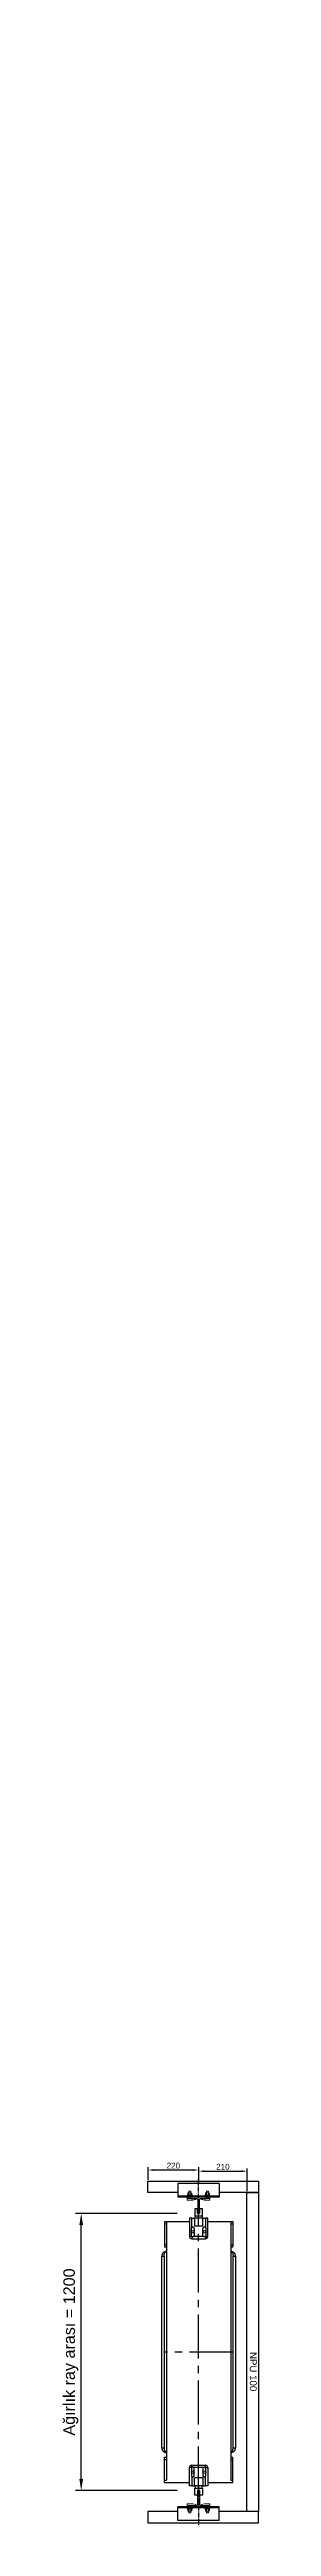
# Model space of a CAD drawing. Header units: millimetres. Extents: x 16 to 868, y -9238 to 10702.
# Drawn here: x 16 to 868, y -23 to 10702 of the extents above; entities that cross this region are included whole.
import ezdxf

# ---------------------------------------------------------------- set-up
doc = ezdxf.new("R2010")
doc.units = ezdxf.units.MM
doc.set_wipeout_variables(frame=1)
doc.linetypes.add('CENTER2', pattern=[28.575, 19.05, -3.175, 3.175, -3.175])
doc.linetypes.add('CENTERX2', pattern=[4, 2.5, -0.5, 0.5, -0.5])
for name, color, linetype in [('EKSEN', 253, 'CENTERX2'), ('KABİN', 7, 'Continuous'), ('KONSOL-TIRNAK grubu', 242, 'Continuous')]:
    doc.layers.add(name, color=color, linetype=linetype)
doc.styles.get("Standard").update_dxf_attribs({"font": 'arial.ttf'})
doc.dimstyles.new('DimStyleALP', dxfattribs={"dimscale": 20, "dimtxt": 2.5, "dimasz": 2.5, "dimexe": 1.25, "dimexo": 0.625, "dimtad": 1, "dimdsep": 46, "dimtxsty": 'Standard', "dimcen": 2.5, "dimclrd": 60, "dimclre": 60, "dimadec": 0, "dimazin": 0, "dimtfac": 1, "dimtofl": 0, "dimtmove": 0, "dimatfit": 3, "dimfxl": 1, "dimarcsym": 0})
doc.dimstyles.new('DimStyleALPx0.5', dxfattribs={"dimscale": 10, "dimtxt": 2.5, "dimasz": 2.5, "dimexe": 1.25, "dimexo": 0.625, "dimtad": 1, "dimdsep": 46, "dimtxsty": 'Standard', "dimcen": 2.5, "dimclrd": 60, "dimclre": 60, "dimadec": 0, "dimazin": 0, "dimtfac": 1, "dimtofl": 0, "dimtmove": 0, "dimatfit": 3, "dimfxl": 1, "dimarcsym": 0})

# ---------------------------------------------------------------- blocks, each defined once
blk = doc.blocks.new('*U1')
at = {"layer": 'EKSEN', "color": 0, "linetype": 'CENTER2', "ltscale": 10, "transparency": 16777216}
blk.add_line((0, -72.5), (0, 230), dxfattribs=at)
blk = doc.blocks.new('*D13')
at = {"color": 60, "linetype": 'ByBlock', "lineweight": -2, "transparency": 16777216}
for p, q in [((-93, 600), (-535, 600)), ((-510, -550), (-510, 550)), ((-93, -600), (-535, -600))]:
    blk.add_line(p, q, dxfattribs=at)
at = {"color": 60, "transparency": 16777216}
for points in [[(-518, 550), (-502, 550), (-510, 600)], [(-518, -550), (-502, -550), (-510, -600)]]:
    blk.add_solid(points, dxfattribs=at)
at = {"layer": 'DEFPOINTS', "color": 0, "transparency": 16777216}
for p in [(-510, 600), (-80, 600), (-80, -600)]:
    blk.add_point(p, dxfattribs=at)
at = {"color": 0, "transparency": 16777216, "insert": (-555, 0), "char_height": 50, "width": 19939.61, "attachment_point": 5, "rotation": 90}
blk.add_mtext('Ağırlık ray arası = 1200', dxfattribs=at)
blk = doc.blocks.new('*D10')
at = {"color": 60, "linetype": 'ByBlock', "lineweight": -2, "transparency": 16777216}
for p, q in [((608, 1441), (608, 1527)), ((633, 1515), (793, 1515)), ((818, 1428), (818, 1527))]:
    blk.add_line(p, q, dxfattribs=at)
at = {"color": 60, "transparency": 16777216}
for points in [[(633, 1519), (633, 1511), (608, 1515)], [(793, 1519), (793, 1511), (818, 1515)]]:
    blk.add_solid(points, dxfattribs=at)
at = {"layer": 'DEFPOINTS', "color": 0, "transparency": 16777216}
for p in [(818, 1515), (608, 1435), (818, 1422)]:
    blk.add_point(p, dxfattribs=at)
at = {"color": 0, "transparency": 16777216, "insert": (713, 1534), "char_height": 25, "attachment_point": 5}
blk.add_mtext('210', dxfattribs=at)
blk = doc.blocks.new('*D11')
at = {"color": 60, "linetype": 'ByBlock', "lineweight": -2, "transparency": 16777216}
for p, q in [((388, 1478), (388, 1532)), ((583, 1520), (413, 1520)), ((608, 1441), (608, 1532))]:
    blk.add_line(p, q, dxfattribs=at)
at = {"color": 60, "transparency": 16777216}
for points in [[(413, 1524), (413, 1516), (388, 1520)], [(583, 1524), (583, 1516), (608, 1520)]]:
    blk.add_solid(points, dxfattribs=at)
at = {"layer": 'DEFPOINTS', "color": 0, "transparency": 16777216}
for p in [(388, 1520), (388, 1472), (608, 1435)]:
    blk.add_point(p, dxfattribs=at)
at = {"color": 0, "transparency": 16777216, "insert": (498, 1539), "char_height": 25, "attachment_point": 5}
blk.add_mtext('220', dxfattribs=at)
blk = doc.blocks.new('CCRay70x70x9')
blk.add_wipeout([(-75, -90), (-130, -90), (-130, 90), (-75, 90)])
at = {"color": 4}
blk.add_lwpolyline([(0, -4), (-60, -4, 0.414214), (-65, -10), (-65, -30, -0.414214), (-70, -35), (-70, 35), (-70, 35, -0.414214), (-65, 30), (-65, 10, 0.414214), (-60, 4), (0, 4)], format="xyb", close=True, dxfattribs=at)
at = {"layer": 'EKSEN', "linetype": 'CENTER2'}
blk.add_line((20, 0), (-150, 0), dxfattribs=at)
at = {"layer": 'KABİN', "lineweight": 20}
for p, q in [((-97, 42), (-96, 43)), ((-97, 38), (-97, 42)), ((-97, 42), (-89, 42)), ((-97, 38), (-97, 34)), ((-97, 34), (-89, 34)), ((-97, 34), (-96, 34)), ((-96, 43), (-89, 43)), ((-96, 43), (-96, 38)), ((-96, 34), (-96, 38)), ((-96, 34), (-89, 34)), ((-89, 45), (-89, 38)), ((-89, 32), (-89, 38)), ((-82, 47), (-88, 47)), ((-82, 43), (-88, 43)), ((-82, 34), (-88, 34)), ((-82, 30), (-88, 30)), ((-81, 45), (-79, 45)), ((-81, 45), (-81, 38)), ((-79, 40), (-81, 37)), ((-79, 39), (-81, 37)), ((-81, 32), (-81, 38)), ((-81, 32), (-79, 32)), ((-79, 49), (-75, 49)), ((-79, 49), (-79, 38)), ((-79, 27), (-79, 38)), ((-79, 27), (-75, 27)), ((-57, 49), (-70, 49)), ((-65, 45), (-70, 45)), ((-65, 42), (-70, 42)), ((-65, 35), (-70, 35)), ((-65, 25), (-65, 45)), ((-65, 25), (-64, 25)), ((-63, 12), (-64, 25)), ((-63, 12), (-60, 12)), ((-60, 12), (-57, 25)), ((-57, 25), (-57, 49)), ((-97, -34), (-89, -34)), ((-97, -34), (-96, -34)), ((-97, -38), (-97, -34)), ((-97, -38), (-97, -42)), ((-97, -42), (-96, -43)), ((-97, -42), (-89, -42)), ((-96, -34), (-96, -38)), ((-96, -34), (-89, -34)), ((-96, -43), (-96, -38)), ((-96, -43), (-89, -43)), ((-89, -32), (-89, -38)), ((-89, -45), (-89, -38)), ((-82, -30), (-88, -30)), ((-82, -34), (-88, -34)), ((-82, -43), (-88, -43)), ((-82, -47), (-88, -47)), ((-81, -32), (-79, -32)), ((-81, -32), (-81, -38)), ((-79, -40), (-81, -37)), ((-79, -39), (-81, -37)), ((-81, -45), (-81, -38)), ((-81, -45), (-79, -45)), ((-79, -27), (-79, -38)), ((-79, -27), (-75, -27)), ((-79, -49), (-79, -38)), ((-79, -49), (-75, -49)), ((-65, -35), (-70, -35)), ((-65, -42), (-70, -42)), ((-65, -45), (-70, -45)), ((-57, -49), (-70, -49)), ((-65, -25), (-65, -45)), ((-65, -25), (-64, -25)), ((-63, -12), (-64, -25)), ((-63, -12), (-60, -12)), ((-60, -12), (-57, -25)), ((-57, -25), (-57, -49))]:
    blk.add_line(p, q, dxfattribs=at)
for centre, radius, start, end in [((-86, 45), 3.14, 135.7033, 224.2967), ((-78, 38), 11.2, 156.9925, 203.0075), ((-86, 32), 3.14, 135.7033, 224.2967), ((-84, 45), 3.14, 315.7033, 44.2967), ((-92, 38), 11.2, 336.9925, 23.0075), ((-84, 32), 3.14, 315.7033, 44.2967), ((-86, -32), 3.14, 135.7033, 224.2967), ((-78, -38), 11.2, 156.9925, 203.0075), ((-86, -45), 3.14, 135.7033, 224.2967), ((-84, -32), 3.14, 315.7033, 44.2967), ((-92, -38), 11.2, 336.9925, 23.0075), ((-84, -45), 3.14, 315.7033, 44.2967)]:
    blk.add_arc(centre, radius, start, end, dxfattribs=at)
at = {"layer": 'KONSOL-TIRNAK grubu', "linetype": 'ByBlock'}
blk.add_line((-130, -90), (-130, 90), dxfattribs=at)
at = {"layer": 'KONSOL-TIRNAK grubu'}
for p, q in [((-130, 90), (-70, 90)), ((-75, -90), (-75, 90)), ((-70, -90), (-70, 90)), ((-130, -90), (-70, -90))]:
    blk.add_line(p, q, dxfattribs=at)
blk = doc.blocks.new('*U9')
blk.add_wipeout([(75, -90), (130, -90), (130, 90), (75, 90)])
at = {"color": 4}
blk.add_lwpolyline([(0, -4), (60, -4, -0.414214), (65, -10), (65, -30, 0.414214), (70, -35), (70, 35), (70, 35, 0.414214), (65, 30), (65, 10, -0.414214), (60, 4), (0, 4)], format="xyb", close=True, dxfattribs=at)
at = {"layer": 'EKSEN', "linetype": 'CENTER2'}
blk.add_line((-20, 0), (150, 0), dxfattribs=at)
at = {"layer": 'KABİN', "lineweight": 20}
for p, q in [((57, 49), (70, 49)), ((57, 25), (57, 49)), ((60, 12), (57, 25)), ((63, 12), (60, 12)), ((63, 12), (64, 25)), ((65, 25), (64, 25)), ((65, 45), (70, 45)), ((65, 25), (65, 45)), ((65, 42), (70, 42)), ((65, 35), (70, 35)), ((79, 49), (75, 49)), ((79, 27), (75, 27)), ((79, 49), (79, 38)), ((81, 45), (79, 45)), ((79, 40), (81, 37)), ((79, 39), (81, 37)), ((79, 27), (79, 38)), ((81, 32), (79, 32)), ((81, 45), (81, 38)), ((81, 32), (81, 38)), ((82, 47), (88, 47)), ((82, 43), (88, 43)), ((82, 34), (88, 34)), ((82, 30), (88, 30)), ((89, 45), (89, 38)), ((96, 43), (89, 43)), ((97, 42), (89, 42)), ((89, 32), (89, 38)), ((97, 34), (89, 34)), ((96, 34), (89, 34)), ((97, 42), (96, 43)), ((96, 43), (96, 38)), ((96, 34), (96, 38)), ((97, 34), (96, 34)), ((97, 38), (97, 42)), ((97, 38), (97, 34)), ((60, -12), (57, -25)), ((57, -25), (57, -49)), ((57, -49), (70, -49)), ((63, -12), (60, -12)), ((63, -12), (64, -25)), ((65, -25), (64, -25)), ((65, -25), (65, -45)), ((65, -35), (70, -35)), ((65, -42), (70, -42)), ((65, -45), (70, -45)), ((79, -27), (75, -27)), ((79, -49), (75, -49)), ((79, -27), (79, -38)), ((81, -32), (79, -32)), ((79, -40), (81, -37)), ((79, -39), (81, -37)), ((79, -49), (79, -38)), ((81, -45), (79, -45)), ((81, -32), (81, -38)), ((81, -45), (81, -38)), ((82, -30), (88, -30)), ((82, -34), (88, -34)), ((82, -43), (88, -43)), ((82, -47), (88, -47)), ((89, -32), (89, -38)), ((97, -34), (89, -34)), ((96, -34), (89, -34)), ((89, -45), (89, -38)), ((97, -42), (89, -42)), ((96, -43), (89, -43)), ((96, -34), (96, -38)), ((97, -34), (96, -34)), ((96, -43), (96, -38)), ((97, -42), (96, -43)), ((97, -38), (97, -34)), ((97, -38), (97, -42))]:
    blk.add_line(p, q, dxfattribs=at)
for centre, radius, start, end in [((84, 45), 3.14, 135.7033, 224.2967), ((92, 38), 11.2, 156.9925, 203.0075), ((84, 32), 3.14, 135.7033, 224.2967), ((86, 45), 3.14, 315.7033, 44.2967), ((78, 38), 11.2, 336.9925, 23.0075), ((86, 32), 3.14, 315.7033, 44.2967), ((84, -32), 3.14, 135.7033, 224.2967), ((92, -38), 11.2, 156.9925, 203.0075), ((84, -45), 3.14, 135.7033, 224.2967), ((86, -32), 3.14, 315.7033, 44.2967), ((78, -38), 11.2, 336.9925, 23.0075), ((86, -45), 3.14, 315.7033, 44.2967)]:
    blk.add_arc(centre, radius, start, end, dxfattribs=at)
at = {"layer": 'KONSOL-TIRNAK grubu'}
for p, q in [((70, -90), (70, 90)), ((130, 90), (70, 90)), ((75, -90), (75, 90)), ((130, -90), (70, -90))]:
    blk.add_line(p, q, dxfattribs=at)
at = {"layer": 'KONSOL-TIRNAK grubu', "linetype": 'ByBlock'}
blk.add_line((130, -90), (130, 90), dxfattribs=at)
blk = doc.blocks.new('*U5')
at = {"color": 7, "linetype": 'Continuous', "lineweight": 25}
for p, q in [((-148, 565), (-140, 565)), ((-148, 565), (-148, 555)), ((-148, 555), (-140, 555)), ((-148, 555), (-148, 455)), ((-140, 565), (-140, -555)), ((-140, 565), (-40, 565)), ((-40, 580), (-40, 500)), ((-30, 580), (-40, 580)), ((-30, 538.317), (-30, 580)), ((-30, 580), (-18, 580)), ((-18, 580), (-18, 545)), ((18, 580), (-18, 580)), ((18, 545), (-18, 545)), ((-15, 580), (-15, 590)), ((15, 590), (15, 580)), ((18, 545), (18, 580)), ((18, 580), (30, 580)), ((30, 580), (30, 538.317)), ((40, 580), (30, 580)), ((40, 500), (40, 580)), ((40, 565), (140, 565)), ((140, 565), (140, -555)), ((140, 565), (148, 565)), ((140, 555), (148, 555)), ((148, 565), (148, 555)), ((148, 555), (148, 455)), ((-148, 465), (-140, 465)), ((-148, 455), (-140, 455)), ((-30, 500), (-40, 500)), ((-31, 505), (-31, 535)), ((-30, 500), (-30, 501.683)), ((-30, 500), (-30, 490)), ((-28.317, 500), (-30, 500)), ((-30, 490), (30, 490)), ((21.683, 500), (-21.683, 500)), ((-19, 535), (-19, 505)), ((19, 505), (19, 535)), ((30, 500), (28.317, 500)), ((30, 501.683), (30, 500)), ((30, 500), (30, 490)), ((30, 500), (40, 500)), ((31, 535), (31, 505)), ((140, 465), (148, 465)), ((140, 455), (148, 455)), ((-148, -565), (-148, -455)), ((-148, -455), (-140, -455)), ((-148, -465), (-148, -455)), ((-148, -465), (-140, -465)), ((-40, -580), (-40, -500)), ((-30, -500), (-40, -500)), ((-31, -505), (-31, -535)), ((-30, -500), (-30, -490)), ((-30, -490), (30, -490)), ((-30, -500), (-30, -501.683)), ((-28.317, -500), (-30, -500)), ((21.683, -500), (-21.683, -500)), ((-19, -535), (-19, -505)), ((19, -505), (19, -535)), ((30, -500), (28.317, -500)), ((30, -500), (30, -490)), ((30, -501.683), (30, -500)), ((30, -500), (40, -500)), ((31, -535), (31, -505)), ((40, -500), (40, -580)), ((140, -455), (148, -455)), ((140, -465), (148, -465)), ((148, -555), (148, -455)), ((-148, -555), (-140, -555)), ((-148, -565), (-140, -565)), ((-140, -565), (-40, -565)), ((-30, -580), (-40, -580)), ((-30, -538.317), (-30, -580)), ((-30, -580), (-18, -580)), ((-18, -580), (-18, -545)), ((18, -545), (-18, -545)), ((18, -580), (-18, -580)), ((-15, -580), (-15, -590)), ((15, -590), (15, -580)), ((18, -545), (18, -580)), ((18, -580), (30, -580)), ((30, -580), (30, -538.317)), ((40, -580), (30, -580)), ((40, -565), (140, -565)), ((140, -555), (148, -555)), ((140, -565), (148, -565)), ((148, -565), (148, -555))]:
    blk.add_line(p, q, dxfattribs=at)
at = {"color": 2, "linetype": 'Continuous', "lineweight": 25, "true_color": 0xf1eb1f}
for p, q in [((-16.5, 620), (-16.5, 590)), ((-4.5, 620), (-16.5, 620)), ((-16.5, 590), (16.5, 590)), ((-4.5, 600), (-4.5, 620)), ((4.5, 600), (-4.5, 600)), ((16.5, 620), (4.5, 620)), ((4.5, 620), (4.5, 600)), ((16.5, 590), (16.5, 620)), ((-16.5, -590), (16.5, -590)), ((-16.5, -620), (-16.5, -590)), ((-4.5, -620), (-16.5, -620)), ((4.5, -600), (-4.5, -600)), ((-4.5, -600), (-4.5, -620)), ((4.5, -620), (4.5, -600)), ((16.5, -620), (4.5, -620)), ((16.5, -590), (16.5, -620))]:
    blk.add_line(p, q, dxfattribs=at)
at = {"color": 251, "linetype": 'Continuous', "lineweight": 25, "true_color": 0x636466}
for p, q in [((-160, -415), (-160, 415)), ((-160, 415), (-150, 415)), ((-150, 415), (-150, -415.015)), ((-150, 415), (-148, 415)), ((148, 415), (150, 415)), ((150, -415), (150, 415.004)), ((150, 415), (160, 415)), ((160, 415), (160, -415)), ((-160, -415), (-150, -415)), ((-150, -415), (-148, -415)), ((148, -415), (150, -415)), ((150, -415), (160, -415))]:
    blk.add_line(p, q, dxfattribs=at)
at = {"color": 7, "linetype": 'Continuous', "lineweight": 25}
for centre in [(-25, 520), (25, 520), (-25, -520), (25, -520)]:
    blk.add_circle(centre, 6, dxfattribs=at)
for centre, radius, start, end in [((-25, 535), 6, 0, 146.4426902), ((25, 535), 6, 33.5573098, 180), ((-30, 500), 10, 180, 270), ((-25, 505), 6, 213.5573098, 236.4426902), ((-25, 505), 6, 303.5573098, 0), ((25, 505), 6, 180, 236.4426902), ((25, 505), 6, 303.5573098, 326.4426902), ((30, 500), 10, 270, 0), ((-30, -500), 10, 90, 180), ((-25, -505), 6, 123.5573098, 146.4426902), ((-25, -535), 6, 213.5573098, 0), ((-25, -505), 6, 0, 56.4426902), ((25, -505), 6, 123.5573098, 180), ((25, -535), 6, 180, 326.4426902), ((25, -505), 6, 33.5573098, 56.4426902), ((30, -500), 10, 0, 90)]:
    blk.add_arc(centre, radius, start, end, dxfattribs=at)
at = {"color": 251, "linetype": 'Continuous', "lineweight": 25, "true_color": 0x636466}
for centre, start, end in [((-140, 415), 89.9999975, 180), ((140, 415), 0, 90.0000051), ((-140, -415), 180, 270.0000025), ((140, -415), 269.9999949, 0)]:
    blk.add_arc(centre, 20, start, end, dxfattribs=at)
at = {"color": 251, "linetype": 'Continuous', "lineweight": 25, "true_color": 0x636466, "extrusion": (0, 0, -1)}
for centre, start_param, end_param in [((-140, 415), 1.570025165, 3.141592742), ((140, 415), 3.141592654, 4.712565498)]:
    blk.add_ellipse(centre, major_axis=(0, -20), ratio=0.5, start_param=start_param, end_param=end_param, dxfattribs=at)
at = {"color": 251, "linetype": 'Continuous', "lineweight": 25, "true_color": 0x636466}
for centre, start_param, end_param in [((-140, -415), 1.570025165, 3.141592742), ((140, -415), 3.141592654, 4.712565494)]:
    blk.add_ellipse(centre, major_axis=(0, 20), ratio=0.5, start_param=start_param, end_param=end_param, dxfattribs=at)
at = {"color": 7, "linetype": 'Continuous', "lineweight": 25}
for points, knots in [([(-31, 535), (-30.941, 535.679), (-30.838, 536.859), (-30.25, 537.882), (-30, 538.317)], [0, 0, 0, 0, 0.574869302, 1, 1, 1, 1]), ([(30, 538.317), (30.326, 537.718), (30.893, 536.678), (30.968, 535.5), (31, 535)], [0, 0, 0, 0, 0.57489092, 1, 1, 1, 1]), ([(-30, 501.683), (-30.326, 502.282), (-30.893, 503.322), (-30.968, 504.5), (-31, 505)], [0, 0, 0, 0, 0.574889175, 1, 1, 1, 1]), ([(-21.683, 500), (-22.282, 499.682), (-23.479, 499.047), (-25.539, 498.92), (-27.186, 499.326), (-28.039, 499.835), (-28.317, 500)], [0, 0, 0, 0, 0.287551705, 0.575088598, 0.861886973, 1, 1, 1, 1]), ([(28.317, 500), (27.718, 499.682), (26.521, 499.047), (24.461, 498.92), (22.814, 499.326), (21.961, 499.835), (21.683, 500)], [0, 0, 0, 0, 0.287551921, 0.575088522, 0.86188687, 1, 1, 1, 1]), ([(31, 505), (30.941, 504.321), (30.838, 503.141), (30.25, 502.118), (30, 501.683)], [0, 0, 0, 0, 0.574867382, 1, 1, 1, 1]), ([(-30, -501.683), (-30.326, -502.282), (-30.893, -503.322), (-30.968, -504.5), (-31, -505)], [0, 0, 0, 0, 0.574889175, 1, 1, 1, 1]), ([(-31, -535), (-30.941, -535.679), (-30.838, -536.859), (-30.25, -537.882), (-30, -538.317)], [0, 0, 0, 0, 0.574869302, 1, 1, 1, 1]), ([(-21.683, -500), (-22.282, -499.682), (-23.479, -499.047), (-25.539, -498.92), (-27.186, -499.326), (-28.039, -499.835), (-28.317, -500)], [0, 0, 0, 0, 0.287551705, 0.575088598, 0.861886973, 1, 1, 1, 1]), ([(28.317, -500), (27.718, -499.682), (26.521, -499.047), (24.461, -498.92), (22.814, -499.326), (21.961, -499.835), (21.683, -500)], [0, 0, 0, 0, 0.287551921, 0.575088522, 0.86188687, 1, 1, 1, 1]), ([(31, -505), (30.941, -504.321), (30.838, -503.141), (30.25, -502.118), (30, -501.683)], [0, 0, 0, 0, 0.574867382, 1, 1, 1, 1]), ([(30, -538.317), (30.326, -537.718), (30.893, -536.678), (30.968, -535.5), (31, -535)], [0, 0, 0, 0, 0.57489092, 1, 1, 1, 1])]:
    blk.add_open_spline(points, degree=3, knots=knots, dxfattribs=at)
at = {"layer": 'EKSEN', "linetype": 'CENTER2', "ltscale": 10}
blk.add_line((0, -600), (0, 600), dxfattribs=at)
at = {"layer": 'EKSEN', "linetype": 'CENTER2', "ltscale": 10, "rotation": 90.00000000000001}
blk.add_blockref('*U1', (78.75, 0), dxfattribs=at)
dim = blk.add_linear_dim(base=(-510, 600), p1=(-80, -600), p2=(-80, 600), angle=90, text='Ağırlık ray arası = <>', dimstyle='DimStyleALP')
dim.commit()
dim.dimension.update_dxf_attribs({"geometry": '*D13', "text_midpoint": (-510, 0), "dimtype": 160})

msp = doc.modelspace()

# ---------------------------------------------------------------- linework, layer by layer
for points in [[(867.516, 1422.006), (387.516, 1422.006), (387.516, 1472.006), (867.516, 1472.006)], [(867.516, 42.006), (817.516, 42.006), (817.516, 1422.006), (867.516, 1422.006)], [(867.516, 42.006), (387.516, 42.006), (387.516, -7.994), (867.516, -7.994)]]:
    msp.add_lwpolyline(points, close=True)

# ---------------------------------------------------------------- block references
msp.add_blockref('*U5', (607.516, 732.006))

# ---------------------------------------------------------------- texts
at = {"insert": (860.032, 732.006), "char_height": 30, "attachment_point": 1, "rotation": 270}
msp.add_mtext_dynamic_manual_height_columns('\\pt360;NPU 100', width=244.07384, gutter_width=12.5, heights=[0], dxfattribs=at)

# ---------------------------------------------------------------- dimensions: what is measured, and where the dimension line sits
for base, p2, picture, middle in [((387.516, 1519.857), (387.516, 1472.006), '*D11', (497.516, 1538.871)), ((817.516, 1514.857), (817.516, 1422.006), '*D10', (712.516, 1533.871))]:
    dim = msp.add_linear_dim(base=base, p1=(607.516, 1434.506), p2=p2, dimstyle='DimStyleALPx0.5')
    dim.commit()
    dim.dimension.update_dxf_attribs({"geometry": picture, "text_midpoint": middle})

# ---------------------------------------------------------------- next in the draw order: block references
at = {"rotation": 90}
for name, p in [('*U9', (607.516, 1332.006)), ('CCRay70x70x9', (607.516, 132.006))]:
    msp.add_blockref(name, p, dxfattribs=at)

doc.saveas('drawing.dxf')
